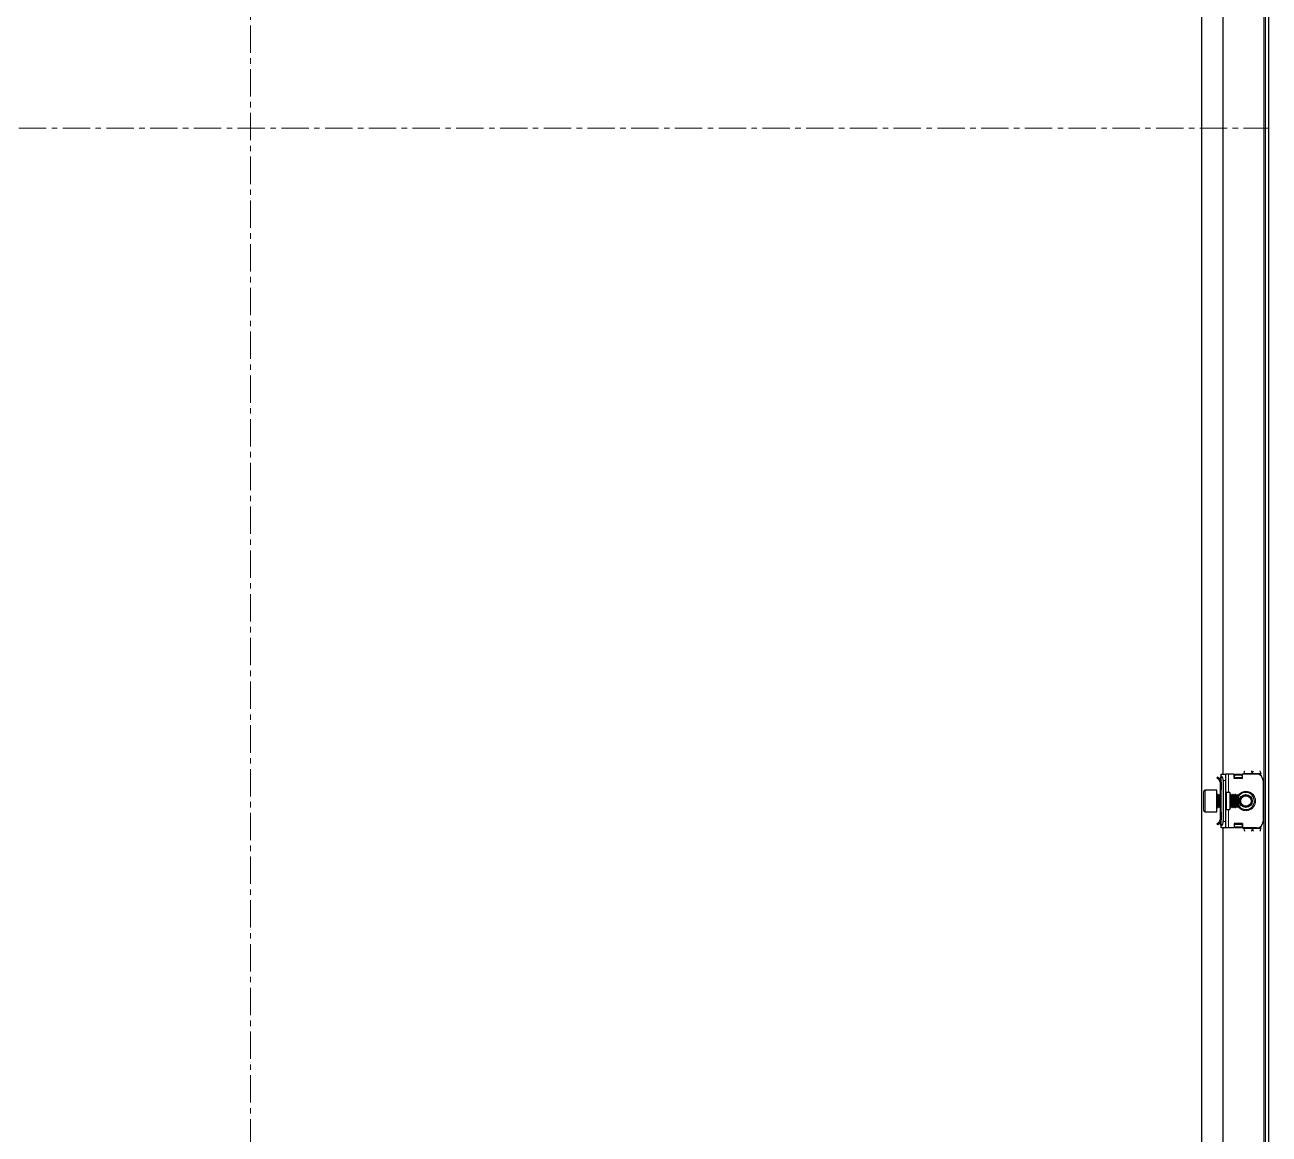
# Model space of a CAD drawing. Header units: millimetres. Extents: x -470 to 1925, y -869 to 1304.
# Drawn here: x 1346 to 1925, y -242 to 273 of the extents above; entities that cross this region are included whole.
import ezdxf

# ---------------------------------------------------------------- set-up
doc = ezdxf.new("R2010")
doc.units = ezdxf.units.MM
doc.linetypes.add('CENTERX2', pattern=[20.32, 12.7, -2.54, 2.54, -2.54])
doc.layers.add('FORMAT', color=7, linetype='Continuous')

msp = doc.modelspace()

# ---------------------------------------------------------------- linework, layer by layer
at = {"color": 8, "linetype": 'Continuous', "lineweight": 18}
for p, q in [((1922.14, 1203.73), (1922.14, -753.07)), ((1905.74, -74.67), (1905.74, -83.17)), ((1912.74, -74.42), (1916.74, -74.42)), ((1920.74, -74.42), (1916.74, -74.42)), ((1902.24, -76.67), (1901.74, -76.67)), ((1902.24, -76.17), (1902.03, -75.96)), ((1904.24, -77.67), (1903.24, -77.67)), ((1911.99, -76.32), (1908.49, -76.32)), ((1894.84, -82.17), (1894.84, -84.48)), ((1894.84, -84.48), (1894.84, -92.17)), ((1900.49, -84.17), (1900.49, -90.17)), ((1904.74, -83.17), (1904.74, -91.17)), ((1905.74, -91.17), (1905.74, -99.67)), ((1902.24, -97.67), (1901.74, -97.67)), ((1902.24, -98.17), (1902.03, -98.38)), ((1903.24, -96.67), (1904.24, -96.67)), ((1908.49, -98.02), (1911.99, -98.02)), ((1916.74, -99.92), (1912.74, -99.92)), ((1920.74, -99.92), (1916.74, -99.92))]:
    msp.add_line(p, q, dxfattribs=at)
at = {"color": 7, "linetype": 'Continuous', "lineweight": 25}
for p, q in [((1922.74, 1205.83), (1922.74, -755.17)), ((1924.24, 1205.83), (1924.24, -755.17)), ((1893.24, -724.17), (1893.24, 1174.83)), ((1903.24, -74.67), (1903.24, 525.33)), ((1902.24, -74.67), (1904.24, -74.67)), ((1902.24, -75.43), (1902.24, -74.67)), ((1904.24, -74.67), (1904.24, -77.67)), ((1905.74, -74.67), (1904.24, -74.67)), ((1908.24, -74.67), (1905.74, -74.67)), ((1908.24, -76.67), (1908.24, -74.67)), ((1908.49, -75.05), (1908.99, -74.69)), ((1908.99, -75.05), (1908.49, -75.4)), ((1908.49, -75.4), (1908.49, -75.05)), ((1908.99, -74.69), (1908.99, -75.05)), ((1908.99, -74.69), (1911.49, -74.69)), ((1908.99, -75.05), (1911.49, -75.05)), ((1911.49, -75.05), (1911.49, -74.69)), ((1911.49, -74.69), (1911.99, -75.05)), ((1911.99, -75.4), (1911.49, -75.05)), ((1911.99, -75.05), (1911.99, -75.4)), ((1912.04, -74.79), (1912.04, -76.67)), ((1912.24, -74.79), (1912.04, -74.79)), ((1912.24, -76.67), (1912.24, -74.67)), ((1918.74, -74.67), (1912.24, -74.67)), ((1912.74, -74.67), (1912.74, -74.42)), ((1920.74, -75.43), (1920.74, -74.42)), ((1900.68, -76.03), (1900.32, -76.38)), ((1901.3, -77.36), (1900.32, -76.38)), ((1901.65, -77.01), (1900.68, -76.03)), ((1901.3, -77.36), (1901.65, -77.01)), ((1901.74, -76.67), (1901.74, -77.06)), ((1901.74, -78.42), (1902.24, -78.42)), ((1901.74, -78.42), (1901.74, -81.92)), ((1902.03, -75.96), (1902.24, -75.76)), ((1902.24, -98.91), (1902.24, -75.43)), ((1902.24, -78.42), (1902.24, -81.92)), ((1903.24, -77.67), (1903.24, -96.67)), ((1904.24, -77.67), (1904.24, -96.67)), ((1912.24, -76.67), (1908.24, -76.67)), ((1908.49, -76.32), (1908.49, -75.4)), ((1908.49, -76.67), (1908.49, -76.32)), ((1911.99, -75.4), (1911.99, -76.32)), ((1911.99, -76.32), (1911.99, -76.67)), ((1921.74, -77.67), (1921.74, -96.67)), ((1894.24, -84.8), (1894.24, -82.77)), ((1894.24, -91.57), (1894.24, -84.8)), ((1900.24, -82.17), (1894.84, -82.17)), ((1900.24, -84.48), (1900.24, -82.17)), ((1900.24, -92.17), (1900.24, -84.48)), ((1900.85, -84.17), (1900.49, -84.17)), ((1901.24, -84.72), (1900.85, -84.17)), ((1900.85, -89.7), (1900.85, -84.17)), ((1901.63, -84.17), (1901.24, -84.72)), ((1901.24, -89.23), (1901.24, -84.72)), ((1901.85, -84.17), (1901.63, -84.17)), ((1901.63, -89.7), (1901.63, -84.17)), ((1902.24, -81.92), (1901.74, -81.92)), ((1901.74, -81.92), (1901.74, -84.17)), ((1902.24, -84.72), (1901.85, -84.17)), ((1901.85, -89.7), (1901.85, -84.17)), ((1906.24, -83.17), (1904.74, -83.17)), ((1906.24, -83.17), (1906.24, -91.17)), ((1906.63, -84.17), (1906.24, -84.72)), ((1906.85, -84.17), (1906.63, -84.17)), ((1906.63, -89.7), (1906.63, -84.17)), ((1907.24, -84.72), (1906.85, -84.17)), ((1906.85, -89.7), (1906.85, -84.17)), ((1907.63, -84.17), (1907.24, -84.72)), ((1907.24, -89.23), (1907.24, -84.72)), ((1907.85, -84.17), (1907.63, -84.17)), ((1907.63, -89.7), (1907.63, -84.17)), ((1908.24, -84.72), (1907.85, -84.17)), ((1907.85, -89.7), (1907.85, -84.17)), ((1908.63, -84.17), (1908.24, -84.72)), ((1908.24, -89.23), (1908.24, -84.72)), ((1908.85, -84.17), (1908.63, -84.17)), ((1908.63, -89.7), (1908.63, -84.17)), ((1909.24, -84.72), (1908.85, -84.17)), ((1908.85, -89.7), (1908.85, -84.17)), ((1909.63, -84.17), (1909.24, -84.72)), ((1909.24, -89.23), (1909.24, -84.72)), ((1909.68, -84.17), (1909.63, -84.17)), ((1909.63, -89.7), (1909.63, -84.17)), ((1910.24, -84.72), (1909.68, -84.17)), ((1909.68, -85.55), (1909.68, -84.17)), ((1909.68, -90.17), (1909.68, -85.55)), ((1910.24, -85.85), (1910.24, -84.72)), ((1910.24, -89.62), (1910.24, -85.85)), ((1894.84, -92.17), (1900.24, -92.17)), ((1900.49, -90.17), (1900.85, -90.17)), ((1900.85, -90.17), (1901.24, -89.62)), ((1900.85, -90.17), (1900.85, -89.7)), ((1901.24, -89.62), (1901.24, -89.23)), ((1901.24, -89.62), (1901.63, -90.17)), ((1901.63, -90.17), (1901.63, -89.7)), ((1901.63, -90.17), (1901.85, -90.17)), ((1901.74, -90.17), (1901.74, -92.42)), ((1901.74, -92.42), (1902.24, -92.42)), ((1901.74, -92.42), (1901.74, -95.92)), ((1901.85, -90.17), (1902.24, -89.62)), ((1901.85, -90.17), (1901.85, -89.7)), ((1902.24, -92.42), (1902.24, -95.92)), ((1904.74, -91.17), (1906.24, -91.17)), ((1906.24, -89.62), (1906.63, -90.17)), ((1906.63, -90.17), (1906.63, -89.7)), ((1906.63, -90.17), (1906.85, -90.17)), ((1906.85, -90.17), (1907.24, -89.62)), ((1906.85, -90.17), (1906.85, -89.7)), ((1907.24, -89.62), (1907.24, -89.23)), ((1907.24, -89.62), (1907.63, -90.17)), ((1907.63, -90.17), (1907.63, -89.7)), ((1907.63, -90.17), (1907.85, -90.17)), ((1907.85, -90.17), (1908.24, -89.62)), ((1907.85, -90.17), (1907.85, -89.7)), ((1908.24, -89.62), (1908.24, -89.23)), ((1908.24, -89.62), (1908.63, -90.17)), ((1908.63, -90.17), (1908.63, -89.7)), ((1908.63, -90.17), (1908.85, -90.17)), ((1908.85, -90.17), (1909.24, -89.62)), ((1908.85, -90.17), (1908.85, -89.7)), ((1909.24, -89.62), (1909.24, -89.23)), ((1909.24, -89.62), (1909.63, -90.17)), ((1909.63, -90.17), (1909.63, -89.7)), ((1909.63, -90.17), (1909.68, -90.17)), ((1909.68, -90.17), (1910.24, -89.62)), ((1901.3, -96.98), (1900.32, -97.96)), ((1900.68, -98.31), (1900.32, -97.96)), ((1901.65, -97.33), (1900.68, -98.31)), ((1901.3, -96.98), (1901.65, -97.33)), ((1901.74, -95.92), (1902.24, -95.92)), ((1901.74, -97.67), (1901.74, -97.21)), ((1904.24, -96.67), (1904.24, -99.67)), ((1912.24, -97.67), (1908.24, -97.67)), ((1908.24, -97.67), (1908.24, -99.67)), ((1908.49, -98.02), (1908.49, -97.67)), ((1908.49, -98.94), (1908.49, -98.02)), ((1911.99, -97.67), (1911.99, -98.02)), ((1911.99, -98.02), (1911.99, -98.94)), ((1912.04, -97.67), (1912.04, -99.55)), ((1912.24, -97.67), (1912.24, -99.67)), ((1902.24, -98.58), (1902.03, -98.38)), ((1902.24, -99.67), (1902.24, -98.91)), ((1904.24, -99.67), (1902.24, -99.67)), ((1903.24, -674.67), (1903.24, -99.67)), ((1905.74, -99.67), (1904.24, -99.67)), ((1908.24, -99.67), (1905.74, -99.67)), ((1908.49, -98.94), (1908.99, -99.29)), ((1908.49, -99.29), (1908.49, -98.94)), ((1908.99, -99.64), (1908.49, -99.29)), ((1911.49, -99.29), (1908.99, -99.29)), ((1908.99, -99.29), (1908.99, -99.64)), ((1911.49, -99.64), (1908.99, -99.64)), ((1911.49, -99.29), (1911.99, -98.94)), ((1911.49, -99.64), (1911.49, -99.29)), ((1911.99, -99.29), (1911.49, -99.64)), ((1911.99, -98.94), (1911.99, -99.29)), ((1912.04, -99.55), (1912.24, -99.55)), ((1918.74, -99.67), (1912.24, -99.67)), ((1912.74, -99.92), (1912.74, -99.67)), ((1920.74, -99.92), (1920.74, -98.91))]:
    msp.add_line(p, q, dxfattribs=at)
for radius in [3, 2.76, 2.45]:
    msp.add_circle((1913.74, -87.17), radius, dxfattribs=at)
for centre, radius, start, end in [((1918.74, -77.67), 3, 360, 90), ((1902.74, -76.67), 1, 135, 180), ((1900.24, -77.67), 3, 360, 48.18969), ((1894.84, -82.77), 0.6, 90, 180), ((1900.49, -83.92), 0.25, 180, 270), ((1904.74, -82.67), 0.5, 180, 270), ((1913.74, -87.17), 4, 270, 151.04498), ((1894.84, -91.57), 0.6, 180, 270), ((1900.49, -90.42), 0.25, 90, 180), ((1904.74, -91.67), 0.5, 90, 180), ((1913.74, -87.17), 4, 208.95502, 270), ((1902.74, -97.67), 1, 180, 225), ((1900.24, -96.67), 3, 311.81031, 360), ((1918.74, -96.67), 3, 270, 360)]:
    msp.add_arc(centre, radius, start, end, dxfattribs=at)
at = {"color": 8, "linetype": 'Continuous', "lineweight": 18}
for start, end in [(215.46217, 90), (90, 144.53783)]:
    msp.add_arc((1913.74, -87.17), 4.5, start, end, dxfattribs=at)
at = {"color": 7, "linetype": 'Continuous', "lineweight": 25}
for points, knots in [([(1912.74, -74.42), (1912.83, -74.18), (1913.03, -73.69), (1913.22, -73.29), (1913.31, -73.1)], [0, 0, 0, 0, 0.5020654, 1, 1, 1, 1]), ([(1916.17, -73.11), (1916.25, -73.26), (1916.42, -73.61), (1916.61, -74.1), (1916.72, -74.38), (1916.74, -74.42)], [0, 0, 0, 0, 0.4154826, 0.9171518, 1, 1, 1, 1]), ([(1916.74, -74.42), (1916.83, -74.18), (1917.03, -73.69), (1917.22, -73.29), (1917.31, -73.1)], [0, 0, 0, 0, 0.502065, 1, 1, 1, 1]), ([(1920.17, -73.11), (1920.25, -73.26), (1920.42, -73.61), (1920.61, -74.1), (1920.72, -74.38), (1920.74, -74.42)], [0, 0, 0, 0, 0.415483, 0.917152, 1, 1, 1, 1]), ([(1901.74, -78.42), (1901.72, -78.23), (1901.69, -77.94), (1901.5, -77.59), (1901.37, -77.44), (1901.3, -77.36)], [0, 0, 0, 0, 0.485042, 0.738404, 1, 1, 1, 1]), ([(1902.24, -78.42), (1902.21, -78.18), (1902.16, -77.69), (1901.87, -77.24), (1901.68, -77.03), (1901.65, -77.01)], [0, 0, 0, 0, 0.461863, 0.923726, 1, 1, 1, 1]), ([(1901.3, -96.98), (1901.42, -96.83), (1901.6, -96.6), (1901.72, -96.22), (1901.73, -96.02), (1901.74, -95.92)], [0, 0, 0, 0, 0.485042, 0.738404, 1, 1, 1, 1]), ([(1901.65, -97.33), (1901.81, -97.15), (1902.11, -96.77), (1902.23, -96.24), (1902.24, -95.96), (1902.24, -95.92)], [0, 0, 0, 0, 0.461863, 0.923726, 1, 1, 1, 1]), ([(1913.31, -101.23), (1913.23, -101.07), (1913.06, -100.73), (1912.87, -100.24), (1912.75, -99.96), (1912.74, -99.92)], [0, 0, 0, 0, 0.415483, 0.917152, 1, 1, 1, 1]), ([(1916.74, -99.92), (1916.64, -100.16), (1916.45, -100.65), (1916.26, -101.05), (1916.17, -101.24)], [0, 0, 0, 0, 0.5020654, 1, 1, 1, 1]), ([(1917.31, -101.23), (1917.23, -101.07), (1917.06, -100.73), (1916.87, -100.24), (1916.75, -99.96), (1916.74, -99.92)], [0, 0, 0, 0, 0.415483, 0.917152, 1, 1, 1, 1]), ([(1920.74, -99.92), (1920.64, -100.16), (1920.45, -100.65), (1920.26, -101.05), (1920.17, -101.24)], [0, 0, 0, 0, 0.502065, 1, 1, 1, 1])]:
    msp.add_open_spline(points, degree=3, knots=knots, dxfattribs=at)
at = {"layer": 'FORMAT', "linetype": 'CENTERX2', "lineweight": 18}
for p, q in [((1451.24, 1207.83), (1451.24, -757.17)), ((977.94, 225.33), (1924.54, 225.33))]:
    msp.add_line(p, q, dxfattribs=at)

doc.saveas('drawing.dxf')
